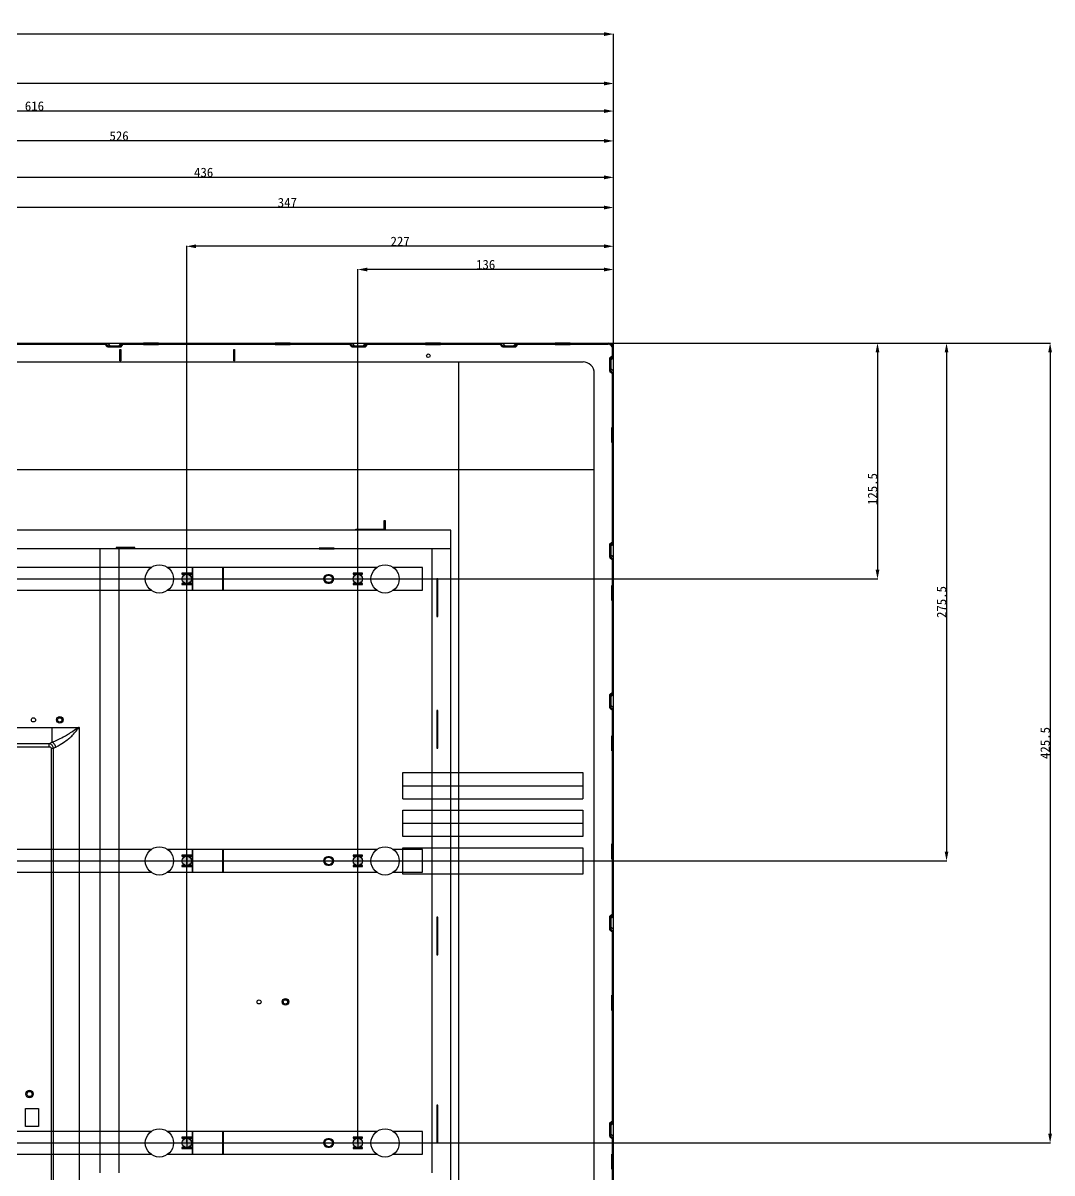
# Model space of a CAD drawing. Header units: millimetres. Extents: x 1969 to 3351, y -193 to 879.
# Drawn here: x 2804 to 3351, y 268 to 879 of the extents above; entities that cross this region are included whole.
import ezdxf

# ---------------------------------------------------------------- set-up
doc = ezdxf.new("R2010")
doc.units = ezdxf.units.MM
doc.header["$LTSCALE"] = 46.255
doc.header["$PDMODE"] = 3
doc.header["$PDSIZE"] = 0.3125
doc.layers.get('0').update_dxf_attribs({"linetype": 'CONTINUOUS'})
doc.layers.get('Defpoints').update_dxf_attribs({"linetype": 'CONTINUOUS'})
for name, color, linetype in [('03___PRT_ALL_CURVES', 7, 'CONTINUOUS'), ('20180906AFTEDXF_CONTINUOUS_LINE', 7, 'CONTINUOUS'), ('20181108AFTEDXF_CONTINUOUS_LINE', 7, 'CONTINUOUS'), ('LIGHTBAR_3_7DXF_CONTINUOUS_LINE', 7, 'CONTINUOUS'), ('LIUMINLEFT20DXF_CONTINUOUS_LINE', 7, 'CONTINUOUS'), ('MAOZHU_DXF_CONTINUOUS_LINE', 7, 'CONTINUOUS')]:
    doc.layers.add(name, color=color, linetype=linetype)
doc.styles.get("Standard").update_dxf_attribs({"font": 'simfang.ttf'})
doc.dimstyles.new('DIMSTYLE_1', dxfattribs={"dimtxt": 5, "dimasz": 5, "dimexe": 0.18, "dimexo": 0.0625, "dimgap": 0.09, "dimtad": 1, "dimdec": 1, "dimdsep": 46, "dimtxsty": 'Standard', "dimblk": '_FILLED', "dimcen": 0.09, "dimclrt": 5, "dimadec": 0, "dimazin": 0, "dimtp": 0.5, "dimtm": 0.5, "dimtfac": 1, "dimtdec": 1, "dimtofl": 0, "dimtmove": 0, "dimatfit": 3, "dimldrblk": '_FILLED', "dimfxl": 1, "dimtolj": 1, "dimarcsym": 0})

# ---------------------------------------------------------------- blocks, each defined once
blk = doc.blocks.new('_FILLED')
at = {"color": 0, "linetype": 'ByBlock'}
blk.add_solid([(0, 0), (-1, 0.2), (-1, -0.2)], dxfattribs=at)
blk = doc.blocks.new('*D139')
at = {"color": 0, "lineweight": -2, "transparency": 16777216}
for p, q in [((2981.93, 283.72), (2981.93, 748.4)), ((3112.98, 748.22), (2986.93, 748.22)), ((3117.98, 582.72), (3117.98, 748.4))]:
    blk.add_line(p, q, dxfattribs=at)
at = {"layer": 'Defpoints', "color": 0, "transparency": 16777216}
for p in [(2981.93, 748.22), (3117.98, 582.66), (2981.93, 283.66)]:
    blk.add_point(p, dxfattribs=at)
at = {"color": 0, "lineweight": -2, "transparency": 16777216, "xscale": 5, "yscale": 5, "zscale": 5, "rotation": 180}
blk.add_blockref('_FILLED', (2981.93, 748.22), dxfattribs=at)
at = {"color": 0, "lineweight": -2, "transparency": 16777216, "xscale": 5, "yscale": 5, "zscale": 5}
blk.add_blockref('_FILLED', (3117.98, 748.22), dxfattribs=at)
at = {"color": 5, "transparency": 16777216, "insert": (3049.96, 750.84), "char_height": 5, "attachment_point": 5}
blk.add_mtext('\\A1;136', dxfattribs=at)
blk = doc.blocks.new('*D140')
at = {"color": 0, "lineweight": -2, "transparency": 16777216}
for p, q in [((2890.93, 283.72), (2890.93, 760.76)), ((3112.98, 760.58), (2895.93, 760.58)), ((3117.98, 702.22), (3117.98, 760.76))]:
    blk.add_line(p, q, dxfattribs=at)
at = {"layer": 'Defpoints', "color": 0, "transparency": 16777216}
for p in [(2890.93, 760.58), (3117.98, 702.16), (2890.93, 283.66)]:
    blk.add_point(p, dxfattribs=at)
at = {"color": 0, "lineweight": -2, "transparency": 16777216, "xscale": 5, "yscale": 5, "zscale": 5, "rotation": 180}
blk.add_blockref('_FILLED', (2890.93, 760.58), dxfattribs=at)
at = {"color": 0, "lineweight": -2, "transparency": 16777216, "xscale": 5, "yscale": 5, "zscale": 5}
blk.add_blockref('_FILLED', (3117.98, 760.58), dxfattribs=at)
at = {"color": 5, "transparency": 16777216, "insert": (3004.46, 763.19), "char_height": 5, "attachment_point": 5}
blk.add_mtext('\\A1;227', dxfattribs=at)
blk = doc.blocks.new('*D141')
at = {"color": 0, "lineweight": -2, "transparency": 16777216}
for p, q in [((2770.93, 283.72), (2770.93, 781.36)), ((3112.98, 781.18), (2775.93, 781.18)), ((3117.98, 602.23), (3117.98, 781.36))]:
    blk.add_line(p, q, dxfattribs=at)
at = {"layer": 'Defpoints', "color": 0, "transparency": 16777216}
for p in [(2770.93, 781.18), (3117.98, 602.16), (2770.93, 283.66)]:
    blk.add_point(p, dxfattribs=at)
at = {"color": 0, "lineweight": -2, "transparency": 16777216, "xscale": 5, "yscale": 5, "zscale": 5, "rotation": 180}
blk.add_blockref('_FILLED', (2770.93, 781.18), dxfattribs=at)
at = {"color": 0, "lineweight": -2, "transparency": 16777216, "xscale": 5, "yscale": 5, "zscale": 5}
blk.add_blockref('_FILLED', (3117.98, 781.18), dxfattribs=at)
at = {"color": 5, "transparency": 16777216, "insert": (2944.46, 783.8), "char_height": 5, "attachment_point": 5}
blk.add_mtext('\\A1;347', dxfattribs=at)
blk = doc.blocks.new('*D142')
at = {"color": 0, "lineweight": -2, "transparency": 16777216}
for p, q in [((2681.93, 283.72), (2681.93, 797.41)), ((3112.98, 797.23), (2686.93, 797.23)), ((3117.98, 602.23), (3117.98, 797.41))]:
    blk.add_line(p, q, dxfattribs=at)
at = {"layer": 'Defpoints', "color": 0, "transparency": 16777216}
for p in [(2681.93, 797.23), (3117.98, 602.16), (2681.93, 283.66)]:
    blk.add_point(p, dxfattribs=at)
at = {"color": 0, "lineweight": -2, "transparency": 16777216, "xscale": 5, "yscale": 5, "zscale": 5, "rotation": 180}
blk.add_blockref('_FILLED', (2681.93, 797.23), dxfattribs=at)
at = {"color": 0, "lineweight": -2, "transparency": 16777216, "xscale": 5, "yscale": 5, "zscale": 5}
blk.add_blockref('_FILLED', (3117.98, 797.23), dxfattribs=at)
at = {"color": 5, "transparency": 16777216, "insert": (2899.96, 799.85), "char_height": 5, "attachment_point": 5}
blk.add_mtext('\\A1;436', dxfattribs=at)
blk = doc.blocks.new('*D143')
at = {"color": 0, "lineweight": -2, "transparency": 16777216}
for p, q in [((2591.93, 283.72), (2591.93, 816.79)), ((3112.98, 816.61), (2596.93, 816.61)), ((3117.98, 602.23), (3117.98, 816.79))]:
    blk.add_line(p, q, dxfattribs=at)
at = {"layer": 'Defpoints', "color": 0, "transparency": 16777216}
for p in [(2591.93, 816.61), (3117.98, 602.16), (2591.93, 283.66)]:
    blk.add_point(p, dxfattribs=at)
at = {"color": 0, "lineweight": -2, "transparency": 16777216, "xscale": 5, "yscale": 5, "zscale": 5, "rotation": 180}
blk.add_blockref('_FILLED', (2591.93, 816.61), dxfattribs=at)
at = {"color": 0, "lineweight": -2, "transparency": 16777216, "xscale": 5, "yscale": 5, "zscale": 5}
blk.add_blockref('_FILLED', (3117.98, 816.61), dxfattribs=at)
at = {"color": 5, "transparency": 16777216, "insert": (2854.96, 819.23), "char_height": 5, "attachment_point": 5}
blk.add_mtext('\\A1;526', dxfattribs=at)
blk = doc.blocks.new('*D144')
at = {"color": 0, "lineweight": -2, "transparency": 16777216}
for p, q in [((2501.93, 283.72), (2501.93, 832.69)), ((3112.98, 832.51), (2506.93, 832.51)), ((3117.98, 602.23), (3117.98, 832.69))]:
    blk.add_line(p, q, dxfattribs=at)
at = {"layer": 'Defpoints', "color": 0, "transparency": 16777216}
for p in [(2501.93, 832.51), (3117.98, 602.16), (2501.93, 283.66)]:
    blk.add_point(p, dxfattribs=at)
at = {"color": 0, "lineweight": -2, "transparency": 16777216, "xscale": 5, "yscale": 5, "zscale": 5, "rotation": 180}
blk.add_blockref('_FILLED', (2501.93, 832.51), dxfattribs=at)
at = {"color": 0, "lineweight": -2, "transparency": 16777216, "xscale": 5, "yscale": 5, "zscale": 5}
blk.add_blockref('_FILLED', (3117.98, 832.51), dxfattribs=at)
at = {"color": 5, "transparency": 16777216, "insert": (2809.96, 835.13), "char_height": 5, "attachment_point": 5}
blk.add_mtext('\\A1;616', dxfattribs=at)
blk = doc.blocks.new('*D145')
at = {"color": 0, "lineweight": -2, "transparency": 16777216}
for p, q in [((2381.93, 283.72), (2381.93, 847.34)), ((3112.98, 847.16), (2386.93, 847.16)), ((3117.98, 694.22), (3117.98, 847.34))]:
    blk.add_line(p, q, dxfattribs=at)
at = {"layer": 'Defpoints', "color": 0, "transparency": 16777216}
for p in [(2381.93, 847.16), (3117.98, 694.15), (2381.93, 283.66)]:
    blk.add_point(p, dxfattribs=at)
at = {"color": 0, "lineweight": -2, "transparency": 16777216, "xscale": 5, "yscale": 5, "zscale": 5, "rotation": 180}
blk.add_blockref('_FILLED', (2381.93, 847.16), dxfattribs=at)
at = {"color": 0, "lineweight": -2, "transparency": 16777216, "xscale": 5, "yscale": 5, "zscale": 5}
blk.add_blockref('_FILLED', (3117.98, 847.16), dxfattribs=at)
at = {"color": 5, "transparency": 16777216, "insert": (2749.96, 849.77), "char_height": 5, "attachment_point": 5}
blk.add_mtext('\\A1;736', dxfattribs=at)
blk = doc.blocks.new('*D146')
at = {"color": 0, "lineweight": -2, "transparency": 16777216}
for p, q in [((2290.93, 283.72), (2290.93, 873.62)), ((3112.98, 873.44), (2295.93, 873.44)), ((3117.98, 694.28), (3117.98, 873.62))]:
    blk.add_line(p, q, dxfattribs=at)
at = {"layer": 'Defpoints', "color": 0, "transparency": 16777216}
for p in [(2290.93, 873.44), (3117.98, 694.22), (2290.93, 283.66)]:
    blk.add_point(p, dxfattribs=at)
at = {"color": 0, "lineweight": -2, "transparency": 16777216, "xscale": 5, "yscale": 5, "zscale": 5, "rotation": 180}
blk.add_blockref('_FILLED', (2290.93, 873.44), dxfattribs=at)
at = {"color": 0, "lineweight": -2, "transparency": 16777216, "xscale": 5, "yscale": 5, "zscale": 5}
blk.add_blockref('_FILLED', (3117.98, 873.44), dxfattribs=at)
at = {"color": 5, "transparency": 16777216, "insert": (2704.46, 876.06), "char_height": 5, "attachment_point": 5}
blk.add_mtext('\\A1;827', dxfattribs=at)
blk = doc.blocks.new('*D147')
at = {"color": 0, "lineweight": -2, "transparency": 16777216}
for p, q in [((3066, 709.11), (3258.55, 709.11)), ((3258.37, 704.11), (3258.37, 588.66)), ((2290.99, 583.66), (3258.55, 583.66))]:
    blk.add_line(p, q, dxfattribs=at)
at = {"layer": 'Defpoints', "color": 0, "transparency": 16777216}
for p in [(3065.93, 709.11), (2290.93, 583.66), (3258.37, 583.66)]:
    blk.add_point(p, dxfattribs=at)
at = {"color": 0, "lineweight": -2, "transparency": 16777216, "xscale": 5, "yscale": 5, "zscale": 5}
for p, rotation in [((3258.37, 709.11), 90), ((3258.37, 583.66), 270)]:
    blk.add_blockref('_FILLED', p, dxfattribs=dict(at, rotation=rotation))
at = {"color": 5, "transparency": 16777216, "insert": (3255.74, 631.47), "char_height": 5, "attachment_point": 5, "rotation": 90}
blk.add_mtext('\\A1;125.5', dxfattribs=at)
blk = doc.blocks.new('*D148')
at = {"color": 0, "lineweight": -2, "transparency": 16777216}
for p, q in [((3066.06, 709.11), (3295.27, 709.11)), ((3295.09, 704.11), (3295.09, 438.66)), ((2290.99, 433.66), (3295.27, 433.66))]:
    blk.add_line(p, q, dxfattribs=at)
at = {"layer": 'Defpoints', "color": 0, "transparency": 16777216}
for p in [(3066, 709.11), (2290.93, 433.66), (3295.09, 433.66)]:
    blk.add_point(p, dxfattribs=at)
at = {"color": 0, "lineweight": -2, "transparency": 16777216, "xscale": 5, "yscale": 5, "zscale": 5}
for p, rotation in [((3295.09, 709.11), 90), ((3295.09, 433.66), 270)]:
    blk.add_blockref('_FILLED', p, dxfattribs=dict(at, rotation=rotation))
at = {"color": 5, "transparency": 16777216, "insert": (3292.46, 571.38), "char_height": 5, "attachment_point": 5, "rotation": 90}
blk.add_mtext('\\A1;275.5', dxfattribs=at)
blk = doc.blocks.new('*D149')
at = {"color": 0, "lineweight": -2, "transparency": 16777216}
for p, q in [((3066, 709.11), (3350.36, 709.11)), ((3350.18, 704.11), (3350.18, 288.66)), ((2276.49, 283.66), (3350.36, 283.66))]:
    blk.add_line(p, q, dxfattribs=at)
at = {"layer": 'Defpoints', "color": 0, "transparency": 16777216}
for p in [(3065.93, 709.11), (2276.43, 283.66), (3350.18, 283.66)]:
    blk.add_point(p, dxfattribs=at)
at = {"color": 0, "lineweight": -2, "transparency": 16777216, "xscale": 5, "yscale": 5, "zscale": 5}
for p, rotation in [((3350.18, 709.11), 90), ((3350.18, 283.66), 270)]:
    blk.add_blockref('_FILLED', p, dxfattribs=dict(at, rotation=rotation))
at = {"color": 5, "transparency": 16777216, "insert": (3347.55, 496.38), "char_height": 5, "attachment_point": 5, "rotation": 90}
blk.add_mtext('\\A1;425.5', dxfattribs=at)

msp = doc.modelspace()

# ---------------------------------------------------------------- hatches: boundary and pattern name
h = msp.add_hatch(color=7)
h.dxf.hatch_style = 1
h.paths.add_polyline_path([(2381.93, 586.16, 0.414214), (2379.43, 583.66, 0.414214), (2381.93, 581.16)])
h.paths.add_polyline_path([(2381.93, 586.16), (2381.93, 581.16, 0.414214), (2384.43, 583.66, 0.414214)])
h.paths.add_polyline_path([(2501.93, 586.16), (2501.93, 581.16, 0.414214), (2504.43, 583.66, 0.414214)])
h.paths.add_polyline_path([(2501.93, 586.16, 0.414214), (2499.43, 583.66, 0.414214), (2501.93, 581.16)])
h.paths.add_polyline_path([(2591.93, 586.16), (2591.93, 581.16, 0.414214), (2594.43, 583.66, 0.414214)])
h.paths.add_polyline_path([(2591.93, 586.16, 0.414214), (2589.43, 583.66, 0.414214), (2591.93, 581.16)])
h.paths.add_polyline_path([(2684.43, 583.66, 0.414214), (2681.93, 586.16), (2681.93, 581.16, 0.414214)])
h.paths.add_polyline_path([(2681.93, 586.16, 0.414214), (2679.43, 583.66, 0.414214), (2681.93, 581.16)])
h.paths.add_polyline_path([(2773.43, 583.66, 0.414214), (2770.93, 586.16), (2770.93, 581.16, 0.414214)])
h.paths.add_polyline_path([(2770.93, 586.16, 0.414214), (2768.43, 583.66, 0.414214), (2770.93, 581.16)])
h.paths.add_polyline_path([(2893.43, 583.66, 0.414214), (2890.93, 586.16), (2890.93, 581.16, 0.414214)])
h.paths.add_polyline_path([(2890.93, 586.16, 0.414214), (2888.43, 583.66, 0.414214), (2890.93, 581.16)])
h.paths.add_polyline_path([(2981.93, 586.16), (2981.93, 581.16, 0.414214), (2984.43, 583.66, 0.414214)])
h.paths.add_polyline_path([(2981.93, 586.16, 0.414214), (2979.43, 583.66, 0.414214), (2981.93, 581.16)])
h.paths.add_polyline_path([(2984.43, 433.66, 0.414214), (2981.93, 436.16), (2981.93, 431.16, 0.414214)])
h.paths.add_polyline_path([(2981.93, 436.16, 0.414214), (2979.43, 433.66, 0.414214), (2981.93, 431.16)])
h.paths.add_polyline_path([(2893.43, 433.66, 0.414214), (2890.93, 436.16), (2890.93, 431.16, 0.414214)])
h.paths.add_polyline_path([(2890.93, 436.16, 0.414214), (2888.43, 433.66, 0.414214), (2890.93, 431.16)])
h.paths.add_polyline_path([(2773.43, 433.66, 0.414214), (2770.93, 436.16), (2770.93, 431.16, 0.414214)])
h.paths.add_polyline_path([(2770.93, 436.16, 0.414214), (2768.43, 433.66, 0.414214), (2770.93, 431.16)])
h.paths.add_polyline_path([(2684.43, 433.66, 0.414214), (2681.93, 436.16), (2681.93, 431.16, 0.414214)])
h.paths.add_polyline_path([(2681.93, 436.16, 0.414214), (2679.43, 433.66, 0.414214), (2681.93, 431.16)])
h.paths.add_polyline_path([(2594.43, 433.66, 0.414214), (2591.93, 436.16), (2591.93, 431.16, 0.414214)])
h.paths.add_polyline_path([(2591.93, 436.16, 0.414214), (2589.43, 433.66, 0.414214), (2591.93, 431.16)])
h.paths.add_polyline_path([(2504.43, 433.66, 0.414214), (2501.93, 436.16), (2501.93, 431.16, 0.414214)])
h.paths.add_polyline_path([(2501.93, 436.16, 0.414214), (2499.43, 433.66, 0.414214), (2501.93, 431.16)])
h.paths.add_polyline_path([(2381.93, 436.16), (2381.93, 431.16, 0.414214), (2384.43, 433.66, 0.414214)])
h.paths.add_polyline_path([(2381.93, 436.16, 0.414214), (2379.43, 433.66, 0.414214), (2381.93, 431.16)])
h.paths.add_polyline_path([(2293.43, 433.66, 0.414214), (2290.93, 436.16), (2290.93, 431.16, 0.414214)])
h.paths.add_polyline_path([(2290.93, 436.16, 0.414214), (2288.43, 433.66, 0.414214), (2290.93, 431.16)])
h.paths.add_polyline_path([(2293.43, 283.66, 0.414214), (2290.93, 286.16), (2290.93, 281.16, 0.414214)])
h.paths.add_polyline_path([(2290.93, 286.16, 0.414214), (2288.43, 283.66, 0.414214), (2290.93, 281.16)])
h.paths.add_polyline_path([(2381.93, 286.16), (2381.93, 281.16, 0.414214), (2384.43, 283.66, 0.414214)])
h.paths.add_polyline_path([(2381.93, 286.16, 0.414214), (2379.43, 283.66, 0.414214), (2381.93, 281.16)])
h.paths.add_polyline_path([(2501.93, 286.16), (2501.93, 281.16, 0.414214), (2504.43, 283.66, 0.414214)])
h.paths.add_polyline_path([(2501.93, 286.16, 0.414214), (2499.43, 283.66, 0.414214), (2501.93, 281.16)])
h.paths.add_polyline_path([(2591.93, 286.16), (2591.93, 281.16, 0.414214), (2594.43, 283.66, 0.414214)])
h.paths.add_polyline_path([(2591.93, 286.16, 0.414214), (2589.43, 283.66, 0.414214), (2591.93, 281.16)])
h.paths.add_polyline_path([(2684.43, 283.66, 0.414214), (2681.93, 286.16), (2681.93, 281.16, 0.414214)])
h.paths.add_polyline_path([(2681.93, 286.16, 0.414214), (2679.43, 283.66, 0.414214), (2681.93, 281.16)])
h.paths.add_polyline_path([(2773.43, 283.66, 0.414214), (2770.93, 286.16), (2770.93, 281.16, 0.414214)])
h.paths.add_polyline_path([(2770.93, 286.16, 0.414214), (2768.43, 283.66, 0.414214), (2770.93, 281.16)])
h.paths.add_polyline_path([(2893.43, 283.66, 0.414214), (2890.93, 286.16), (2890.93, 281.16, 0.414214)])
h.paths.add_polyline_path([(2890.93, 286.16, 0.414214), (2888.43, 283.66, 0.414214), (2890.93, 281.16)])
h.paths.add_polyline_path([(2981.93, 286.16), (2981.93, 281.16, 0.414214), (2984.43, 283.66, 0.414214)])
h.paths.add_polyline_path([(2981.93, 286.16, 0.414214), (2979.43, 283.66, 0.414214), (2981.93, 281.16)])

# ---------------------------------------------------------------- linework, layer by layer
at = {"color": 1}
for p, q in [((3031.43, 257.66), (3031.43, 609.66)), ((2844.93, 267.66), (2844.93, 599.66)), ((2854.93, 267.66), (2854.93, 599.66)), ((3021.43, 267.66), (3021.43, 599.66))]:
    msp.add_line(p, q, dxfattribs=at)
at = {"color": 7}
for p, q in [((2890.93, 586.16), (2890.93, 581.16)), ((2981.93, 586.16), (2981.93, 581.16)), ((2890.93, 436.16), (2890.93, 431.16)), ((2981.93, 436.16), (2981.93, 431.16)), ((2890.93, 286.16), (2890.93, 281.16)), ((2981.93, 286.16), (2981.93, 281.16))]:
    msp.add_line(p, q, dxfattribs=at)
for centre in [(2890.93, 583.66), (2981.93, 583.66), (2890.93, 433.66), (2981.93, 433.66), (2890.93, 283.66), (2981.93, 283.66)]:
    msp.add_circle(centre, 2.5, dxfattribs=at)
at = {"color": 3}
for centre, start, end in [((2965.93, 583.66), 90, 270), ((2966.93, 583.66), 270, 90), ((2965.93, 433.66), 90, 270), ((2966.93, 433.66), 270, 90), ((2965.93, 283.66), 90, 270), ((2966.93, 283.66), 270, 90)]:
    msp.add_arc(centre, 2.25, start, end, dxfattribs=at)
at = {"layer": '03___PRT_ALL_CURVES', "color": 3, "linetype": 'Continuous'}
for p, q in [((2893.93, 589.66), (2893.93, 577.66)), ((2894.13, 577.66), (2894.13, 589.66)), ((2910.13, 577.66), (2910.13, 589.66)), ((2910.33, 589.66), (2910.33, 577.66)), ((2893.93, 439.66), (2893.93, 427.66)), ((2894.13, 427.66), (2894.13, 439.66)), ((2910.13, 427.66), (2910.13, 439.66)), ((2910.33, 439.66), (2910.33, 427.66)), ((2893.93, 289.66), (2893.93, 277.66)), ((2894.13, 277.66), (2894.13, 289.66)), ((2910.13, 277.66), (2910.13, 289.66)), ((2910.33, 289.66), (2910.33, 277.66))]:
    msp.add_line(p, q, dxfattribs=at)
at = {"layer": '20180906AFTEDXF_CONTINUOUS_LINE', "color": 7, "linetype": 'Continuous'}
for p, q in [((2157.68, 709.11), (3115.18, 709.11)), ((2790.93, 708.51), (2847.65, 708.51)), ((2806.93, 708.51), (2806.93, 709.11)), ((2807.93, 708.51), (2807.93, 709.11)), ((2810.93, 709.11), (2810.93, 708.51)), ((2811.93, 709.11), (2811.93, 708.51)), ((2847.93, 709.11), (2847.65, 708.51)), ((2848.83, 707.11), (2847.65, 708.51)), ((2849.1, 707.71), (2847.93, 709.11)), ((2849.1, 707.71), (2848.83, 707.11)), ((2848.83, 707.11), (2856.04, 707.11)), ((2848.93, 709.11), (2850.1, 707.71)), ((2849.1, 707.71), (2855.76, 707.71)), ((2850.83, 707.11), (2850.83, 707.71)), ((2851.33, 707.11), (2851.33, 707.71)), ((2853.53, 707.71), (2853.53, 707.11)), ((2854.03, 707.71), (2854.03, 707.11)), ((2855.93, 709.11), (2854.76, 707.71)), ((2855.43, 699.66), (2855.43, 705.66)), ((2855.43, 705.66), (2855.93, 705.66)), ((2855.76, 707.71), (2856.93, 709.11)), ((2855.76, 707.71), (2856.04, 707.11)), ((2855.93, 705.66), (2855.93, 699.66)), ((2856.04, 707.11), (2857.21, 708.51)), ((2856.93, 709.11), (2857.21, 708.51)), ((2857.21, 708.51), (2867.93, 708.51)), ((2865.43, 709.11), (2865.43, 708.51)), ((2865.93, 709.11), (2865.93, 708.51)), ((2867.93, 709.11), (2867.93, 708.13)), ((2875.93, 709.07), (2867.93, 709.07)), ((2875.93, 708.7), (2867.93, 708.7)), ((2875.93, 708.13), (2867.93, 708.13)), ((2875.93, 709.11), (2875.93, 708.13)), ((2875.93, 708.51), (2937.93, 708.51)), ((2877.93, 709.11), (2877.93, 708.51)), ((2878.43, 709.11), (2878.43, 708.51)), ((2891.93, 708.51), (2891.93, 709.11)), ((2892.93, 708.51), (2892.93, 709.11)), ((2895.93, 709.11), (2895.93, 708.51)), ((2896.93, 709.11), (2896.93, 708.51)), ((2915.93, 708.51), (2915.93, 709.11)), ((2915.93, 699.66), (2915.93, 705.66)), ((2915.93, 705.66), (2916.43, 705.66)), ((2916.43, 705.66), (2916.43, 699.66)), ((2916.93, 708.51), (2916.93, 709.11)), ((2919.93, 709.11), (2919.93, 708.51)), ((2920.93, 709.11), (2920.93, 708.51)), ((2935.43, 709.11), (2935.43, 708.51)), ((2935.93, 709.11), (2935.93, 708.51)), ((2937.93, 709.11), (2937.93, 708.13)), ((2945.93, 709.07), (2937.93, 709.07)), ((2945.93, 708.7), (2937.93, 708.7)), ((2945.93, 708.13), (2937.93, 708.13)), ((2945.93, 709.11), (2945.93, 708.13)), ((2945.93, 708.51), (2977.65, 708.51)), ((2947.93, 709.11), (2947.93, 708.51)), ((2948.43, 709.11), (2948.43, 708.51)), ((2977.93, 709.11), (2977.65, 708.51)), ((2978.83, 707.11), (2977.65, 708.51)), ((2979.1, 707.71), (2977.93, 709.11)), ((2979.1, 707.71), (2978.83, 707.11)), ((2978.83, 707.11), (2986.04, 707.11)), ((2978.93, 709.11), (2980.1, 707.71)), ((2979.1, 707.71), (2985.76, 707.71)), ((2980.83, 707.11), (2980.83, 707.71)), ((2981.33, 707.11), (2981.33, 707.71)), ((2983.53, 707.71), (2983.53, 707.11)), ((2984.03, 707.71), (2984.03, 707.11)), ((2985.93, 709.11), (2984.76, 707.71)), ((2985.76, 707.71), (2986.93, 709.11)), ((2985.76, 707.71), (2986.04, 707.11)), ((2986.04, 707.11), (2987.21, 708.51)), ((2986.93, 709.11), (2987.21, 708.51)), ((2987.21, 708.51), (3017.93, 708.51)), ((3015.43, 709.11), (3015.43, 708.51)), ((3015.93, 709.11), (3015.93, 708.51)), ((3017.93, 709.11), (3017.93, 708.13)), ((3025.93, 709.07), (3017.93, 709.07)), ((3025.93, 708.7), (3017.93, 708.7)), ((3025.93, 708.13), (3017.93, 708.13)), ((3025.93, 709.11), (3025.93, 708.13)), ((3025.93, 708.51), (3057.65, 708.51)), ((3027.93, 709.11), (3027.93, 708.51)), ((3028.43, 709.11), (3028.43, 708.51)), ((3039.93, 708.51), (3039.93, 709.11)), ((3040.93, 708.51), (3040.93, 709.11)), ((3043.93, 709.11), (3043.93, 708.51)), ((3044.93, 709.11), (3044.93, 708.51)), ((3057.93, 709.11), (3057.65, 708.51)), ((3058.83, 707.11), (3057.65, 708.51)), ((3059.1, 707.71), (3057.93, 709.11)), ((3059.1, 707.71), (3058.83, 707.11)), ((3058.83, 707.11), (3066.04, 707.11)), ((3058.93, 709.11), (3060.1, 707.71)), ((3059.1, 707.71), (3065.76, 707.71)), ((3060.83, 707.11), (3060.83, 707.71)), ((3061.33, 707.11), (3061.33, 707.71)), ((3063.53, 707.71), (3063.53, 707.11)), ((3064.03, 707.71), (3064.03, 707.11)), ((3065.93, 709.11), (3064.76, 707.71)), ((3065.76, 707.71), (3066.93, 709.11)), ((3065.76, 707.71), (3066.04, 707.11)), ((3066.04, 707.11), (3067.21, 708.51)), ((3066.93, 709.11), (3067.21, 708.51)), ((3067.21, 708.51), (3086.93, 708.51)), ((3084.43, 709.11), (3084.43, 708.51)), ((3084.93, 709.11), (3084.93, 708.51)), ((3086.93, 709.11), (3086.93, 708.13)), ((3094.93, 709.07), (3086.93, 709.07)), ((3094.93, 708.7), (3086.93, 708.7)), ((3094.93, 708.13), (3086.93, 708.13)), ((3094.93, 709.11), (3094.93, 708.13)), ((3094.93, 708.51), (3115.18, 708.51)), ((3096.93, 709.11), (3096.93, 708.51)), ((3097.43, 709.11), (3097.43, 708.51)), ((3102.63, 708.51), (3102.63, 709.11)), ((3103.63, 708.51), (3103.63, 709.11)), ((3105.23, 709.11), (3105.23, 708.51)), ((3106.23, 709.11), (3106.23, 708.51)), ((3114.68, 708.51), (3114.68, 709.11)), ((3115.18, 708.51), (3115.18, 709.11)), ((3117.98, 706.31), (3117.38, 706.31)), ((3117.38, 702.44), (3117.38, 706.31)), ((3117.98, 705.81), (3117.38, 705.81)), ((3117.98, 160.26), (3117.98, 706.31)), ((2171.13, 699.06), (3101.73, 699.06)), ((2855.93, 699.66), (2855.43, 699.66)), ((2916.43, 699.66), (2915.93, 699.66)), ((3035.54, 699.06), (3035.54, 229.81)), ((3115.98, 701.26), (3117.38, 702.44)), ((3115.98, 694.05), (3115.98, 701.26)), ((3116.58, 700.98), (3115.98, 701.26)), ((3115.98, 699.26), (3116.58, 699.26)), ((3115.98, 698.76), (3116.58, 698.76)), ((3116.58, 700.98), (3117.98, 702.16)), ((3117.98, 701.16), (3116.58, 699.99)), ((3116.58, 700.98), (3116.58, 694.33)), ((3117.98, 702.16), (3117.38, 702.44)), ((3107.73, 181.48), (3107.73, 693.06)), ((3116.58, 696.56), (3115.98, 696.56)), ((3116.58, 696.06), (3115.98, 696.06)), ((3116.58, 694.33), (3115.98, 694.05)), ((3115.98, 694.05), (3117.38, 692.88)), ((3117.98, 694.15), (3116.58, 695.33)), ((3116.58, 694.33), (3117.98, 693.16)), ((3117.98, 693.16), (3117.38, 692.88)), ((3117.38, 664.16), (3117.38, 692.88)), ((3117.98, 664.16), (3117.01, 664.16)), ((3117.01, 656.16), (3117.01, 664.16)), ((3117.38, 666.66), (3117.98, 666.66)), ((3117.38, 666.16), (3117.98, 666.16)), ((3117.57, 656.16), (3117.57, 664.16)), ((3117.94, 656.16), (3117.94, 664.16)), ((3117.98, 656.16), (3117.01, 656.16)), ((3117.38, 603.44), (3117.38, 656.16)), ((3117.98, 654.16), (3117.38, 654.16)), ((3117.98, 653.66), (3117.38, 653.66)), ((2165.13, 641.87), (3107.73, 641.87)), ((3117.38, 642.16), (3117.98, 642.16)), ((3117.38, 641.16), (3117.98, 641.16)), ((3117.98, 638.16), (3117.38, 638.16)), ((3117.98, 637.16), (3117.38, 637.16)), ((2969.43, 599.96), (2961.43, 599.96)), ((2961.43, 599.96), (2961.43, 599.66)), ((2961.43, 599.66), (2969.43, 599.66)), ((2969.43, 599.66), (2969.43, 599.96)), ((3115.98, 602.26), (3117.38, 603.44)), ((3116.58, 601.98), (3115.98, 602.26)), ((3115.98, 595.05), (3115.98, 602.26)), ((3115.98, 600.26), (3116.58, 600.26)), ((3115.98, 599.76), (3116.58, 599.76)), ((3116.58, 601.98), (3117.98, 603.16)), ((3117.98, 602.16), (3116.58, 600.99)), ((3116.58, 601.98), (3116.58, 595.33)), ((3117.98, 603.16), (3117.38, 603.44)), ((3116.58, 597.56), (3115.98, 597.56)), ((3116.58, 597.06), (3115.98, 597.06)), ((3116.58, 595.33), (3115.98, 595.05)), ((3115.98, 595.05), (3117.38, 593.88)), ((3117.98, 595.15), (3116.58, 596.33)), ((3116.58, 595.33), (3117.98, 594.16)), ((3117.98, 594.16), (3117.38, 593.88)), ((3117.38, 580.16), (3117.38, 593.88)), ((3117.38, 582.66), (3117.98, 582.66)), ((3117.38, 582.16), (3117.98, 582.16)), ((3117.98, 580.16), (3117.01, 580.16)), ((3117.01, 572.16), (3117.01, 580.16)), ((3117.57, 572.16), (3117.57, 580.16)), ((3117.94, 572.16), (3117.94, 580.16)), ((3117.98, 572.16), (3117.01, 572.16)), ((3117.38, 523.44), (3117.38, 572.16)), ((3117.98, 570.16), (3117.38, 570.16)), ((3117.98, 569.66), (3117.38, 569.66)), ((3117.38, 556.16), (3117.98, 556.16)), ((3117.38, 555.16), (3117.98, 555.16)), ((3117.98, 552.16), (3117.38, 552.16)), ((3117.98, 551.16), (3117.38, 551.16)), ((3115.98, 522.26), (3117.38, 523.44)), ((3116.58, 521.98), (3115.98, 522.26)), ((3115.98, 515.05), (3115.98, 522.26)), ((3115.98, 520.26), (3116.58, 520.26)), ((3116.58, 521.98), (3117.98, 523.16)), ((3117.98, 522.16), (3116.58, 520.99)), ((3116.58, 521.98), (3116.58, 515.33)), ((3117.98, 523.16), (3117.38, 523.44)), ((3115.98, 519.76), (3116.58, 519.76)), ((3116.58, 517.56), (3115.98, 517.56)), ((3116.58, 517.06), (3115.98, 517.06)), ((3116.58, 515.33), (3115.98, 515.05)), ((3115.98, 515.05), (3117.38, 513.88)), ((3117.98, 515.15), (3116.58, 516.33)), ((3116.58, 515.33), (3117.98, 514.16)), ((3117.98, 514.16), (3117.38, 513.88)), ((3117.38, 500.16), (3117.38, 513.88)), ((2821.68, 508.66), (2822.28, 508.66)), ((2825.18, 508.66), (2824.58, 508.66)), ((2439.52, 504.66), (2833.34, 504.66)), ((2819.43, 496.8), (2819.43, 504.66)), ((2833.93, 254.06), (2833.93, 504.51)), ((3117.38, 502.66), (3117.98, 502.66)), ((3117.38, 502.16), (3117.98, 502.16)), ((2455.15, 496.18), (2817.71, 496.18)), ((2817.71, 494.4), (2817.71, 496.18)), ((3117.98, 500.16), (3117.01, 500.16)), ((3117.01, 492.16), (3117.01, 500.16)), ((3117.57, 492.16), (3117.57, 500.16)), ((3117.94, 492.16), (3117.94, 500.16)), ((2455.15, 494.4), (2817.71, 494.4)), ((2818.78, 493.69), (2819.97, 493.69)), ((2819.97, 493.69), (2819.98, 249.64)), ((3117.98, 492.16), (3117.01, 492.16)), ((3117.38, 442.66), (3117.38, 492.16)), ((3117.98, 490.16), (3117.38, 490.16)), ((3117.98, 489.66), (3117.38, 489.66)), ((3117.38, 476.16), (3117.98, 476.16)), ((3117.38, 475.16), (3117.98, 475.16)), ((3117.98, 472.16), (3117.38, 472.16)), ((3117.98, 471.16), (3117.38, 471.16)), ((3117.98, 442.66), (3117.01, 442.66)), ((3117.01, 434.66), (3117.01, 442.66)), ((3117.38, 445.16), (3117.98, 445.16)), ((3117.38, 444.66), (3117.98, 444.66)), ((3117.57, 434.66), (3117.57, 442.66)), ((3117.94, 434.66), (3117.94, 442.66)), ((3117.98, 434.66), (3117.01, 434.66)), ((3117.38, 405.44), (3117.38, 434.66)), ((3117.98, 432.66), (3117.38, 432.66)), ((3117.98, 432.16), (3117.38, 432.16)), ((3117.38, 418.16), (3117.98, 418.16)), ((3117.38, 417.16), (3117.98, 417.16)), ((3117.98, 414.16), (3117.38, 414.16)), ((3117.98, 413.16), (3117.38, 413.16)), ((3115.98, 404.26), (3117.38, 405.44)), ((3116.58, 403.98), (3115.98, 404.26)), ((3115.98, 397.05), (3115.98, 404.26)), ((3116.58, 403.98), (3117.98, 405.16)), ((3117.98, 404.16), (3116.58, 402.99)), ((3116.58, 403.98), (3116.58, 397.33)), ((3117.98, 405.16), (3117.38, 405.44)), ((3115.98, 402.06), (3116.58, 402.06)), ((3115.98, 401.56), (3116.58, 401.56)), ((3116.58, 399.76), (3115.98, 399.76)), ((3116.58, 399.26), (3115.98, 399.26)), ((3117.98, 397.15), (3116.58, 398.33)), ((3116.58, 397.33), (3115.98, 397.05)), ((3115.98, 397.05), (3117.38, 395.88)), ((3116.58, 397.33), (3117.98, 396.16)), ((3117.98, 396.16), (3117.38, 395.88)), ((3117.38, 362.16), (3117.38, 395.88)), ((3117.98, 362.16), (3117.01, 362.16)), ((3117.01, 354.16), (3117.01, 362.16)), ((3117.38, 364.66), (3117.98, 364.66)), ((3117.38, 364.16), (3117.98, 364.16)), ((3117.57, 354.16), (3117.57, 362.16)), ((3117.94, 354.16), (3117.94, 362.16)), ((2941.68, 358.66), (2942.28, 358.66)), ((2945.18, 358.66), (2944.58, 358.66)), ((3117.98, 354.16), (3117.01, 354.16)), ((3117.38, 295.44), (3117.38, 354.16)), ((3117.98, 352.16), (3117.38, 352.16)), ((3117.98, 351.66), (3117.38, 351.66)), ((3117.38, 338.16), (3117.98, 338.16)), ((3117.38, 337.16), (3117.98, 337.16)), ((3117.98, 334.16), (3117.38, 334.16)), ((3117.98, 333.16), (3117.38, 333.16)), ((2805.96, 309.66), (2805.36, 309.66)), ((2808.71, 309.66), (2809.31, 309.66)), ((2805.28, 301.96), (2812.18, 301.96)), ((2805.28, 292.46), (2805.28, 301.96)), ((2812.18, 301.96), (2812.18, 292.46)), ((3115.98, 294.26), (3117.38, 295.44)), ((3116.58, 293.98), (3115.98, 294.26)), ((3115.98, 287.05), (3115.98, 294.26)), ((3116.58, 293.98), (3117.98, 295.16)), ((3117.98, 294.16), (3116.58, 292.99)), ((3116.58, 293.98), (3116.58, 287.33)), ((3117.98, 295.16), (3117.38, 295.44)), ((2812.18, 292.46), (2805.28, 292.46)), ((3115.98, 292.26), (3116.58, 292.26)), ((3115.98, 291.76), (3116.58, 291.76)), ((3116.58, 289.56), (3115.98, 289.56)), ((3116.58, 289.06), (3115.98, 289.06)), ((3117.98, 287.15), (3116.58, 288.33)), ((3116.58, 287.33), (3115.98, 287.05)), ((3115.98, 287.05), (3117.38, 285.88)), ((3116.58, 287.33), (3117.98, 286.16)), ((3117.98, 286.16), (3117.38, 285.88)), ((3117.38, 277.66), (3117.38, 285.88)), ((3117.98, 277.66), (3117.01, 277.66)), ((3117.01, 269.66), (3117.01, 277.66)), ((3117.38, 280.16), (3117.98, 280.16)), ((3117.38, 279.66), (3117.98, 279.66)), ((3117.57, 269.66), (3117.57, 277.66)), ((3117.94, 269.66), (3117.94, 277.66)), ((3117.98, 269.66), (3117.01, 269.66)), ((3117.38, 212.16), (3117.38, 269.66))]:
    msp.add_line(p, q, dxfattribs=at)
for points in [[(2819.43, 496.8), (2820.72, 497.36), (2821.84, 497.88), (2822.84, 498.36), (2823.72, 498.8), (2824.51, 499.2), (2825.21, 499.57), (2825.83, 499.9), (2826.39, 500.21), (2826.92, 500.51), (2827.48, 500.84), (2828.01, 501.17), (2828.55, 501.51), (2829.15, 501.9), (2829.78, 502.33), (2830.4, 502.75)], [(2821.29, 494.23), (2822.57, 494.87), (2823.62, 495.49), (2824.55, 496.07), (2825.36, 496.61), (2826.09, 497.11), (2826.73, 497.57), (2827.3, 497.99), (2827.81, 498.38), (2828.3, 498.77), (2828.81, 499.19), (2829.3, 499.62), (2829.78, 500.07), (2830.28, 500.58), (2830.81, 501.16), (2831.3, 501.72), (2831.73, 502.24), (2832.08, 502.68)], [(2830.4, 502.75), (2831.81, 503.74), (2832.18, 503.99), (2832.51, 504.2), (2832.81, 504.39), (2833.09, 504.55), (2833.34, 504.66)], [(2832.08, 502.68), (2832.66, 503.41), (2832.9, 503.7), (2833.12, 503.96), (2833.32, 504.17), (2833.5, 504.32), (2833.66, 504.43), (2833.8, 504.49), (2833.93, 504.51)], [(2833.93, 504.51), (2833.82, 504.57), (2833.68, 504.62), (2833.52, 504.65), (2833.34, 504.66)], [(2817.71, 496.18), (2818.24, 496.36), (2818.81, 496.56), (2819.43, 496.8)], [(2817.71, 496.18), (2818.11, 496.04), (2818.48, 495.86), (2818.82, 495.63), (2819.13, 495.36), (2819.39, 495.06), (2819.6, 494.73), (2819.77, 494.4), (2819.89, 494.06), (2819.97, 493.69)], [(2821.29, 494.23), (2821.13, 494.69), (2820.93, 495.14), (2820.68, 495.57), (2820.4, 495.96), (2820.09, 496.3), (2819.77, 496.58), (2819.43, 496.8)], [(2817.71, 494.4), (2817.93, 494.39), (2818.13, 494.35), (2818.31, 494.3), (2818.46, 494.23), (2818.58, 494.14), (2818.67, 494.04), (2818.73, 493.93), (2818.77, 493.82), (2818.78, 493.69)], [(2818.78, 493.69), (2818.78, 252.4), (2818.77, 246.31)], [(2819.97, 493.69), (2820.4, 493.85), (2820.84, 494.03), (2821.29, 494.23)]]:
    msp.add_lwpolyline(points, dxfattribs=at)
for centre, radius in [((2966.43, 583.66), 2), ((2809.43, 508.66), 1.1), ((2823.43, 508.66), 1.75), ((2823.43, 508.66), 1.15), ((2966.43, 433.66), 2), ((2966.43, 433.66), 2), ((2966.43, 433.66), 2), ((2929.43, 358.66), 1.1), ((2943.43, 358.66), 1.75), ((2943.43, 358.66), 1.15), ((2807.33, 309.66), 1.98), ((2807.33, 309.66), 1.38), ((2966.43, 283.66), 2)]:
    msp.add_circle(centre, radius, dxfattribs=at)
for centre, radius, start, end in [((3115.18, 706.31), 2.8, 0, 90), ((3115.18, 706.31), 2.2, 0, 90), ((3101.73, 693.06), 6, 359.99815, 90.00184)]:
    msp.add_arc(centre, radius, start, end, dxfattribs=at)
at = {"layer": '20181108AFTEDXF_CONTINUOUS_LINE', "color": 7, "linetype": 'Continuous'}
for p, q in [((2995.93, 614.66), (2996.43, 614.66)), ((2995.93, 610.16), (2995.93, 614.66)), ((2996.43, 614.66), (2996.43, 609.66)), ((2980.93, 610.16), (2995.93, 610.16)), ((2980.93, 609.66), (2980.93, 610.16)), ((2996.43, 609.66), (2980.93, 609.66)), ((2853.43, 600.31), (2853.43, 599.81)), ((2863.43, 600.31), (2853.43, 600.31)), ((2853.43, 599.81), (2863.43, 599.81)), ((2863.43, 599.81), (2863.43, 600.31)), ((2969.43, 599.96), (2961.43, 599.96)), ((2961.43, 599.96), (2961.43, 599.66)), ((2961.43, 599.66), (2969.43, 599.66)), ((2969.43, 599.66), (2969.43, 599.96)), ((2888.43, 586.66), (2888.43, 586.16)), ((2893.43, 586.66), (2888.43, 586.66)), ((2888.43, 586.16), (2893.43, 586.16)), ((2888.43, 581.16), (2888.43, 580.66)), ((2893.43, 581.16), (2888.43, 581.16)), ((2893.43, 586.16), (2893.43, 586.66)), ((2893.43, 580.66), (2893.43, 581.16)), ((2984.43, 586.66), (2979.43, 586.66)), ((2979.43, 586.66), (2979.43, 586.16)), ((2979.43, 586.16), (2984.43, 586.16)), ((2984.43, 581.16), (2979.43, 581.16)), ((2979.43, 581.16), (2979.43, 580.66)), ((2984.43, 586.16), (2984.43, 586.66)), ((2984.43, 580.66), (2984.43, 581.16)), ((3024.43, 583.66), (3023.93, 583.66)), ((3023.93, 583.66), (3023.93, 563.66)), ((3024.43, 563.66), (3024.43, 583.66)), ((2888.43, 580.66), (2893.43, 580.66)), ((2979.43, 580.66), (2984.43, 580.66)), ((3023.93, 563.66), (3024.43, 563.66)), ((3024.43, 513.66), (3023.93, 513.66)), ((3023.93, 513.66), (3023.93, 493.66)), ((3024.43, 493.66), (3024.43, 513.66)), ((3023.93, 493.66), (3024.43, 493.66)), ((2893.43, 436.66), (2888.43, 436.66)), ((2888.43, 436.66), (2888.43, 436.16)), ((2888.43, 436.16), (2893.43, 436.16)), ((2893.43, 436.16), (2893.43, 436.66)), ((2984.43, 436.66), (2979.43, 436.66)), ((2979.43, 436.66), (2979.43, 436.16)), ((2979.43, 436.16), (2984.43, 436.16)), ((2984.43, 436.16), (2984.43, 436.66)), ((2893.43, 431.16), (2888.43, 431.16)), ((2888.43, 431.16), (2888.43, 430.66)), ((2888.43, 430.66), (2893.43, 430.66)), ((2893.43, 430.66), (2893.43, 431.16)), ((2984.43, 431.16), (2979.43, 431.16)), ((2979.43, 431.16), (2979.43, 430.66)), ((2979.43, 430.66), (2984.43, 430.66)), ((2984.43, 430.66), (2984.43, 431.16)), ((3024.43, 403.66), (3023.93, 403.66)), ((3023.93, 403.66), (3023.93, 383.66)), ((3024.43, 383.66), (3024.43, 403.66)), ((3023.93, 383.66), (3024.43, 383.66)), ((3024.43, 303.66), (3023.93, 303.66)), ((3023.93, 303.66), (3023.93, 283.66)), ((3024.43, 283.66), (3024.43, 303.66)), ((2893.43, 286.66), (2888.43, 286.66)), ((2888.43, 286.66), (2888.43, 286.16)), ((2888.43, 286.16), (2893.43, 286.16)), ((2893.43, 286.16), (2893.43, 286.66)), ((2984.43, 286.66), (2979.43, 286.66)), ((2979.43, 286.66), (2979.43, 286.16)), ((2979.43, 286.16), (2984.43, 286.16)), ((2984.43, 286.16), (2984.43, 286.66)), ((3023.93, 283.66), (3024.43, 283.66)), ((2893.43, 281.16), (2888.43, 281.16)), ((2888.43, 281.16), (2888.43, 280.66)), ((2888.43, 280.66), (2893.43, 280.66)), ((2893.43, 280.66), (2893.43, 281.16)), ((2984.43, 281.16), (2979.43, 281.16)), ((2979.43, 281.16), (2979.43, 280.66)), ((2979.43, 280.66), (2984.43, 280.66)), ((2984.43, 280.66), (2984.43, 281.16))]:
    msp.add_line(p, q, dxfattribs=at)
for centre in [(2966.43, 583.66), (2966.43, 433.66), (2966.43, 283.66)]:
    msp.add_circle(centre, 2, dxfattribs=at)
at = {"layer": 'LIGHTBAR_3_7DXF_CONTINUOUS_LINE', "color": 1, "linetype": 'Continuous'}
for p, q in [((3031.43, 609.66), (2241.43, 609.66)), ((3031.43, 599.66), (2241.43, 599.66))]:
    msp.add_line(p, q, dxfattribs=at)
at = {"layer": 'LIGHTBAR_3_7DXF_CONTINUOUS_LINE', "color": 3, "linetype": 'Continuous'}
for p, q in [((2871.93, 589.66), (2760.93, 589.66)), ((2991.93, 589.66), (2880.93, 589.66)), ((3016.43, 589.66), (3000.93, 589.66)), ((3016.43, 577.66), (3016.43, 589.66)), ((2966.93, 585.91), (2965.93, 585.91)), ((2965.93, 581.41), (2966.93, 581.41)), ((2760.93, 577.66), (2871.93, 577.66)), ((2880.93, 577.66), (2991.93, 577.66)), ((3000.93, 577.66), (3016.43, 577.66)), ((2871.93, 439.66), (2760.93, 439.66)), ((2991.93, 439.66), (2880.93, 439.66)), ((2966.93, 435.91), (2965.93, 435.91)), ((3016.43, 439.66), (3000.93, 439.66)), ((3016.43, 427.66), (3016.43, 439.66)), ((2965.93, 431.41), (2966.93, 431.41)), ((2760.93, 427.66), (2871.93, 427.66)), ((2880.93, 427.66), (2991.93, 427.66)), ((3000.93, 427.66), (3016.43, 427.66)), ((2871.93, 289.66), (2760.93, 289.66)), ((2991.93, 289.66), (2880.93, 289.66)), ((3016.43, 289.66), (3000.93, 289.66)), ((3016.43, 277.66), (3016.43, 289.66)), ((2760.93, 277.66), (2871.93, 277.66)), ((2880.93, 277.66), (2991.93, 277.66)), ((3000.93, 277.66), (3016.43, 277.66))]:
    msp.add_line(p, q, dxfattribs=at)
at = {"layer": 'LIGHTBAR_3_7DXF_CONTINUOUS_LINE', "color": 7, "linetype": 'Continuous'}
for p, q in [((2966.93, 285.91), (2965.93, 285.91)), ((2965.93, 281.41), (2966.93, 281.41))]:
    msp.add_line(p, q, dxfattribs=at)
at = {"layer": 'LIGHTBAR_3_7DXF_CONTINUOUS_LINE', "color": 3, "linetype": 'Continuous'}
for centre in [(2876.43, 583.66), (2996.43, 583.66), (2876.43, 433.66), (2996.43, 433.66), (2876.43, 283.66), (2996.43, 283.66)]:
    msp.add_circle(centre, 7.5, dxfattribs=at)
at = {"layer": 'LIUMINLEFT20DXF_CONTINUOUS_LINE', "color": 7, "linetype": 'Continuous'}
for p, q in [((3005.83, 480.66), (3101.58, 480.66)), ((3005.83, 466.66), (3005.83, 480.66)), ((3101.58, 480.66), (3101.58, 466.66)), ((3005.83, 473.66), (3101.58, 473.66)), ((3005.83, 466.66), (3101.58, 466.66)), ((3005.83, 460.66), (3101.58, 460.66)), ((3005.83, 446.66), (3005.83, 460.66)), ((3101.58, 460.66), (3101.58, 446.66)), ((3005.83, 453.66), (3101.58, 453.66)), ((3101.58, 446.66), (3005.83, 446.66)), ((3005.83, 440.66), (3101.58, 440.66)), ((3005.83, 426.66), (3005.83, 440.66)), ((3101.58, 440.66), (3101.58, 426.66)), ((3005.83, 433.66), (3101.58, 433.66)), ((3101.58, 426.66), (3005.83, 426.66))]:
    msp.add_line(p, q, dxfattribs=at)
at = {"layer": 'MAOZHU_DXF_CONTINUOUS_LINE', "color": 7, "linetype": 'Continuous'}
msp.add_circle((3019.43, 702.36), 0.95, dxfattribs=at)

# ---------------------------------------------------------------- dimensions: what is measured, and where the dimension line sits
at = {"color": 2}
for base, p1, p2, picture, middle in [((2290.9302, 873.4433), (3117.9801, 694.2174), (2290.9302, 283.6591), '*D146', (2704.4551, 876.0619)), ((2381.9302, 847.1562), (3117.9801, 694.1549), (2381.9302, 283.6591), '*D145', (2749.9551, 849.7747)), ((2501.9302, 832.5111), (3117.9801, 602.1632), (2501.9302, 283.6591), '*D144', (2809.9551, 835.1297)), ((2591.9302, 816.607), (3117.9801, 602.1632), (2591.9302, 283.6591), '*D143', (2854.9551, 819.2256)), ((2681.9302, 797.231), (3117.9801, 602.1632), (2681.9302, 283.6591), '*D142', (2899.9551, 799.8496)), ((2770.9302, 781.1792), (3117.9801, 602.1632), (2770.9302, 283.6591), '*D141', (2944.4551, 783.7978)), ((2890.9302, 760.5751), (3117.9801, 702.1591), (2890.9302, 283.6591), '*D140', (3004.4551, 763.1937)), ((2981.9302, 748.2215), (3117.9801, 582.6591), (2981.9302, 283.6591), '*D139', (3049.9551, 750.8401))]:
    dim = msp.add_linear_dim(base=base, p1=p1, p2=p2, dimstyle='DIMSTYLE_1', dxfattribs=at)
    dim.commit()
    dim.dimension.update_dxf_attribs({"geometry": picture, "text_midpoint": middle})
for base, p1, p2, picture, middle in [((3350.18440088, 283.65909111), (3065.93428615, 709.10909111), (2276.43015263, 283.65909111), '*D149', (3350.18440088, 496.38409111)), ((3258.36802363, 583.65909111), (3065.93428615, 709.10909111), (2290.93015263, 583.65909111), '*D147', (3258.36802363, 631.46563709)), ((3295.09457354, 433.65909111), (3065.99678615, 709.10909111), (2290.93015263, 433.65909111), '*D148', (3295.09457354, 571.38409111))]:
    dim = msp.add_linear_dim(base=base, p1=p1, p2=p2, angle=90, dimstyle='DIMSTYLE_1', dxfattribs=at)
    dim.commit()
    dim.dimension.update_dxf_attribs({"geometry": picture, "text_midpoint": middle, "dimtype": 160})

doc.saveas('drawing.dxf')
